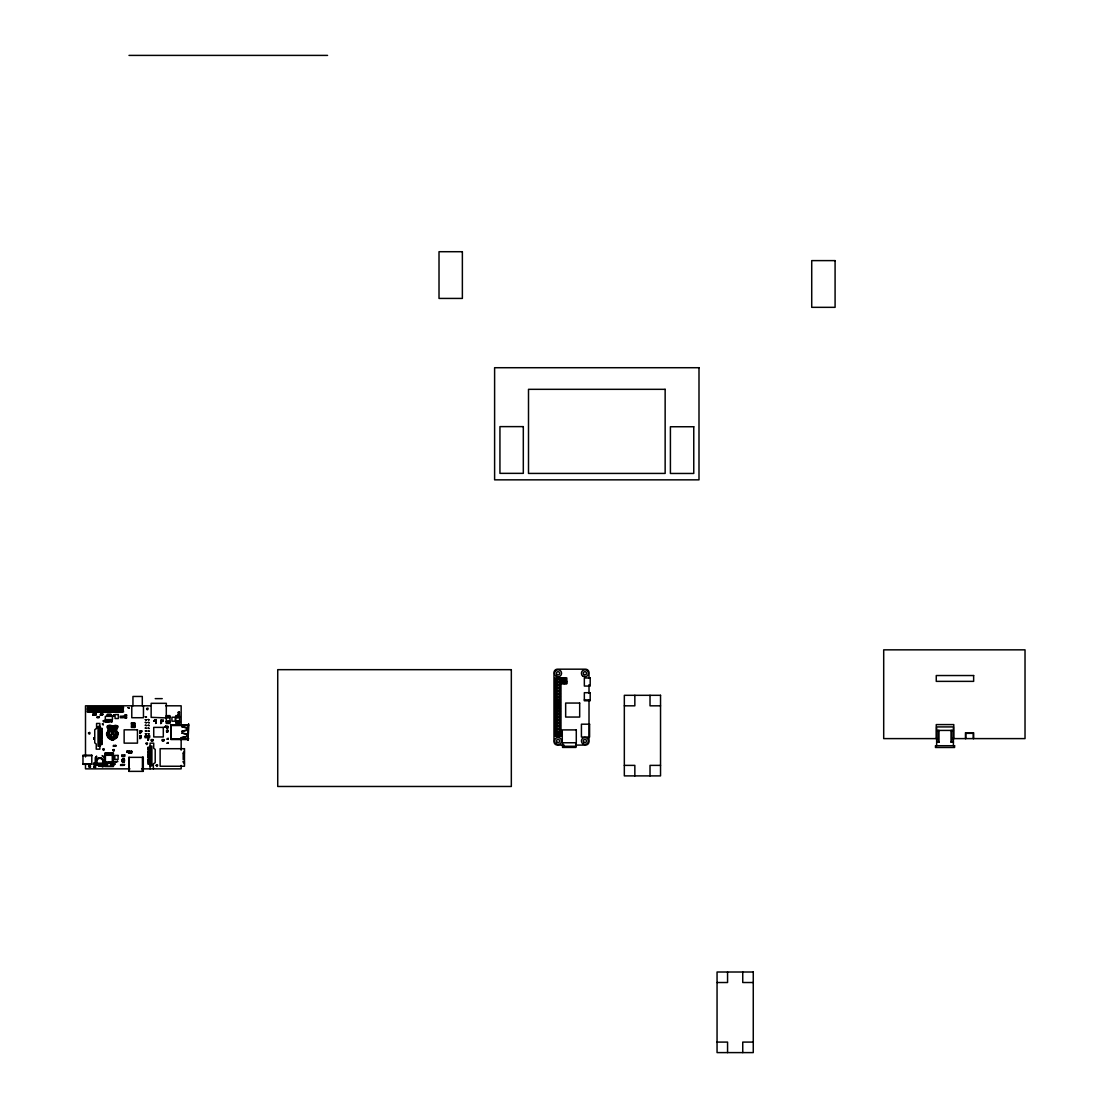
<?xml version="1.0" encoding="UTF-8"?>
<svg xmlns="http://www.w3.org/2000/svg" width="1108" height="1108" viewBox="0 0 1108 1108"><rect width="100%" height="100%" fill="white"/><g stroke="black" fill="none" stroke-linecap="round" stroke-linejoin="round"><path stroke-width="1.5" d="M169.995 716.654L169.995 715.63L166.255 715.63L166.255 716.654L169.995 716.654L169.995 723.455L166.255 723.455L166.325 703.317L151.145 703.317L151.145 717.333L168.181 717.984L169.995 717.291M175.826 716.654L175.84 715.63L179.565 715.63L179.565 723.455L175.84 723.455L175.826 722.028L175.826 716.654L179.565 716.654M87.906 711.516L87.92 710.325L89.125 710.325L89.125 711.516L87.906 711.516L87.906 710.325M87.906 708.718L87.92 707.527L89.125 707.527L89.125 708.718L87.906 708.718L87.906 707.527M90.704 711.516L90.718 710.325L91.922 710.325L91.922 711.516L90.704 711.516L90.704 710.325M90.704 708.718L90.718 707.527L91.922 707.527L91.922 708.718L90.704 708.718L90.704 707.527M93.501 711.516L93.515 710.325L94.734 710.325L94.734 711.516L93.501 711.516L93.501 710.325M93.501 708.718L93.515 707.527L94.734 707.527L94.734 708.718L93.501 708.718L93.501 707.527M96.313 708.718L96.327 707.527L97.532 707.527L97.532 708.718L96.313 708.718L96.313 707.527M96.313 711.516L96.327 710.325L97.532 710.325L97.532 711.516L96.313 711.516L96.313 710.325M99.111 711.516L99.111 710.325L100.329 710.325L100.329 711.516L99.111 711.516L99.124 710.325M99.111 708.718L99.111 707.527L100.329 707.527L100.329 708.718L99.111 708.718L99.124 707.527M101.922 711.516L101.936 710.325L103.141 710.325L103.141 711.516L101.922 711.516L101.922 710.325M101.922 708.718L101.936 707.527L103.141 707.527L103.141 708.718L101.922 708.718L101.922 707.527M104.72 711.516L104.734 710.325L105.939 710.325L105.939 711.516L104.72 711.516L104.72 710.325M104.72 708.718L104.734 707.527L105.939 707.527L105.939 708.718L104.72 708.718L104.72 707.527M107.518 711.516L107.531 710.325L108.736 710.325L108.736 711.516L107.518 711.516L107.518 710.325M107.518 708.718L107.531 707.527L108.736 707.527L108.736 708.718L107.518 708.718L107.518 707.527M110.329 711.516L110.343 710.325L111.548 710.325L111.548 711.516L110.329 711.516L110.329 710.325M110.329 708.718L110.343 707.527L111.548 707.527L111.548 708.718L110.329 708.718L110.329 707.527M113.127 711.516L113.127 710.325L114.346 710.325L114.346 711.516L113.127 711.516L113.141 710.325M113.127 708.718L113.127 707.527L114.346 707.527L114.346 708.718L113.127 708.718L113.141 707.527M115.938 708.718L115.952 707.527L117.157 707.527L117.157 708.718L115.938 708.718L115.938 707.527M115.938 711.516L115.952 710.325L117.157 710.325L117.157 711.516L115.938 711.516L115.938 710.325M118.736 711.516L118.75 710.325L119.955 710.325L119.955 711.516L118.736 711.516L118.736 710.325M118.736 708.718L118.75 707.527L119.955 707.527L119.955 708.718L118.736 708.718L118.736 707.527M121.534 711.516L121.548 710.325L122.753 710.325L122.753 711.516L121.534 711.516L121.534 710.325M121.534 708.718L121.548 707.527L122.753 707.527L122.753 708.718L121.534 708.718L121.534 707.527M117.282 726.419C117.005 730.241 117.032 724.452 115.301 725.865M116.936 728.15L116.465 728.759L116.672 728.053M107.504 753.163L113.418 753.08L113.418 766.528L104.872 766.528L104.872 753.08L107.698 753.08M102.393 766.016C103.376 764.908 102.822 767.927 102.241 766.75M94.665 767.11L93.64 767.11M93.64 766.362L94.665 766.362M103.39 765.116L104.36 764.935L104.36 757.47L102.13 755.614L104.678 757.47L104.678 765.282L101.908 765.282L103.543 764.935M89.776 766.667L88.82 766.168M88.778 765.933L89.956 766.404M102.989 764.935L103.944 764.935M116.382 728.496C115.44 729.923 112.282 728.773 114.65 727.637A9.044 9.044 0 0 1 113.168 728.399L112.988 726.834L114.83 725.865M95.039 766.224L95.565 766.016M116.562 728.649L115.537 729.466A1.454 1.454 0 0 1 113.445 728.565M97.906 758.191L96.507 759.631A4.058 4.058 0 0 0 96.507 763.578L97.906 765.019M97.601 759.326L97.102 759.991A3.366 3.366 0 0 0 97.061 763.246L97.601 763.897M102.005 763.897L102.504 763.218A3.324 3.324 0 0 0 102.504 759.991L102.005 759.326M101.701 765.019L103.086 763.578A4.058 4.058 0 0 0 103.086 759.631L101.701 758.191M116.382 728.884L115.661 728.953M87.532 709.522L87.117 711.904L89.499 712.333L89.914 709.951L87.117 709.106L87.532 706.724L89.914 707.139L89.499 709.522M89.914 707.139L92.712 707.139L92.712 709.106L89.914 709.951M92.712 707.139L95.094 706.724L95.523 709.106L92.712 709.951L92.296 712.333L89.914 711.904M95.523 707.139L98.321 707.139L97.906 709.522L95.523 709.106M92.712 711.904L95.094 712.333L95.939 709.522M98.321 707.139L101.119 707.139L100.703 709.522L98.321 709.106M95.523 711.904L97.906 712.333L98.737 709.522M101.119 707.139L103.501 706.724L103.93 709.106L106.313 709.522L107.157 706.724L109.54 707.139L109.54 709.106L106.728 709.951L106.313 712.333L104.346 712.333L103.93 709.951L101.119 709.106M98.321 711.904L100.703 712.333L101.548 709.522M103.93 707.139L106.728 707.139M103.93 711.904L101.119 711.904M109.54 707.139L112.337 707.139L111.922 709.522L109.54 709.106M106.728 711.904L109.11 712.333L109.955 709.522M112.337 707.139L114.72 706.724L115.135 709.106L112.337 709.106M109.54 711.904L111.922 712.333L112.753 709.522M115.135 707.139L117.517 706.724L117.947 709.106L120.329 709.522L121.174 706.724L123.556 707.139L123.127 709.522L120.744 709.106M112.337 711.904L114.72 712.333L115.564 709.522L117.947 709.106M117.947 707.139L120.744 707.139M121.174 709.522L120.329 712.333L117.947 711.904L118.362 709.522M117.947 711.904L115.135 711.904M97.172 758.883L97.933 758.26A3.615 3.615 0 0 1 101.659 758.26L103.016 759.673A3.975 3.975 0 0 1 103.016 763.537M102.435 764.34L101.659 764.949A3.615 3.615 0 0 1 97.933 764.949L97.172 764.34M108.903 726.613L111.243 726.419L111.756 728.108A9.529 9.529 0 0 0 108.999 726.626L108.806 726.973A5.928 5.928 0 0 1 111.312 728.662L109.526 729.133L108.113 726.585M109.387 729.355C103.238 725.338 115.232 724.729 110.883 727.831M89.776 766.971L88.585 766.667L89.651 766.805M938.988 742.221L936.648 742.221L938.988 742.221L938.988 730.421M128.999 55.4L327.553 55.4M560.98 683.774L566.825 683.774L566.825 677.93L555.15 677.93L555.15 736.335L560.98 736.335L560.98 677.93M155.231 698.636L162.239 698.636M584.345 699.896L590.19 699.896M150.411 705.81L85.496 705.81L85.496 756.93M165.785 705.81L181.158 705.81L181.158 724.549M624.33 705.824L634.842 705.824L634.842 695.312M660.534 705.824L650.022 705.824L650.022 695.312M178.249 712.569L179.399 712.569M92.726 714.203L93.418 714.203M93.889 714.203L94.596 714.203M95.523 714.203L96.23 714.203M100.426 714.203L101.133 714.203M102.061 714.203L102.767 714.203M178.249 714.425L179.399 714.425M107.351 714.729L110.842 714.729M92.726 714.868L93.418 714.868M93.889 714.868L94.596 714.868M95.523 714.868L96.23 714.868M100.426 714.868L101.133 714.868M102.061 714.868L102.767 714.868M107.351 715.172L110.842 715.172M113.154 715.366L113.861 715.366M124.885 715.463L126.52 715.463M107.351 715.81L110.842 715.81M113.154 716.045L113.861 716.045M97.158 716.765L97.864 716.765M98.681 716.765L99.374 716.765M97.158 717.444L97.864 717.444M98.681 717.444L99.374 717.444M175.826 717.291L177.751 717.984L179.565 717.291M124.885 717.555L126.52 717.555M155.632 720.2L156.339 720.2M160.771 720.2L161.477 720.2M154.137 720.408L154.829 720.408M162.419 720.408L163.125 720.408M105.745 720.906L106.908 720.906M108.307 720.837L109.36 720.837M110.897 720.837L111.95 720.837M155.632 720.865L156.339 720.865M160.771 720.865L161.477 720.865M154.137 721.086L154.829 721.086M162.419 721.086L163.125 721.086M166.255 721.377L168.181 720.671L169.995 721.377M175.826 721.377L177.751 720.671L179.565 721.377M105.745 721.571L106.908 721.571M108.307 721.46L109.36 721.46M110.897 721.46L111.95 721.46M166.255 722.028L169.995 722.028M175.826 722.028L179.565 722.028M106.908 722.181L105.745 722.208L105.745 719.618M155.632 722.541L156.339 722.541M160.771 722.651L161.477 722.651M131.409 723.109L134.802 723.109L134.802 724.618L131.409 724.618L131.409 722.984L134.677 722.984L134.677 724.618M155.632 723.205L156.339 723.205M160.771 723.33L161.477 723.33M102.421 724.009L103.113 724.009M103.113 724.687L102.421 723.815L103.113 724.867M188.111 724.812L170.937 724.812L170.937 739.535L188.111 739.535M170.937 725.172L188.111 725.172M170.937 725.518L188.582 725.518M99.872 726.377L98.044 726.377L98.044 746.238L99.872 746.238M165.106 726.377L165.812 726.377M166.615 726.723L167.793 726.723M99.872 727.07L99.055 727.07L99.055 745.767L99.872 745.767M165.106 727.042L165.812 727.042M166.615 727.845L167.793 727.845M99.872 728.427L102.199 728.427L99.872 729.009M99.872 729.535L102.199 729.535L99.872 730.117M936.648 730.421L953.392 730.421M166.615 730.574L167.793 730.574M99.872 730.837L102.199 730.837L99.872 731.418M166.615 731.695L167.793 731.695M99.872 731.931L102.199 731.931L99.872 732.513M99.872 732.997L102.199 732.997L99.872 733.579M99.872 734.244L102.199 734.244L99.872 734.839M99.872 735.241L102.199 735.241L99.872 735.823M99.872 736.474L102.199 736.474L99.872 736.931M99.872 737.526L102.199 737.526L99.872 738.108M180.867 737.665L184.136 737.665M93.681 737.956L94.374 737.956M93.681 738.62L94.374 738.62M99.872 738.579L102.199 738.579L99.872 739.161M188.582 738.717L186.241 738.828M937.133 738.607L883.699 738.607L883.699 649.842L1025.025 649.842L1025.025 738.607L951.786 738.607M170.937 738.828L188.582 738.828M147.835 739.105L148.541 739.105M170.937 739.188L188.111 739.188M147.835 739.77L148.541 739.77M99.872 739.909L102.199 739.909L99.872 740.49M99.872 740.947L102.199 740.947L99.872 741.529M99.872 742.055L102.199 742.055L99.872 742.637M951.052 730.421L951.052 742.111L953.392 742.111L951.786 742.111M99.872 743.122L102.199 743.122L99.872 743.703M99.872 744.354L102.199 744.354L99.872 744.936M564.083 745.088L557.476 745.088A3.504 3.504 0 0 1 553.972 741.584L553.972 672.681A3.504 3.504 0 0 1 557.476 669.177L585.509 669.177A3.504 3.504 0 0 1 589.013 672.681L589.013 677.847M575.62 745.088L585.509 745.088A3.504 3.504 0 0 0 589.013 741.584L589.013 700.173M113.39 745.504L114.096 745.504M115.024 745.504L115.731 745.504M150.092 746.086L151.907 746.086L151.907 765.933L150.092 765.933M113.39 746.169L114.096 745.31L113.39 746.349M115.024 746.169L115.731 746.169M562.559 746.266L575.994 746.266M150.092 746.557L150.91 746.557L150.91 765.24L150.092 765.24M150.092 747.374L147.752 747.374L150.092 747.955M150.092 748.606L147.752 748.606L150.092 749.188M150.092 749.673L147.752 749.673L150.092 750.255M150.092 750.781L147.752 751.376L150.092 751.376M126.866 751.113L127.572 751.113M184.468 751.044L183.194 753.509M128.445 751.57L129.622 751.57M130.536 751.57L131.713 751.57M126.866 751.778L127.572 751.778M150.092 751.82L147.752 751.82L150.092 752.415M128.445 752.692L129.622 752.692M130.536 752.692L131.713 752.692M183.194 752.9L184.468 752.9M150.092 753.149L147.752 753.149L150.092 753.731M150.092 754.202L147.752 754.783L150.092 754.783M183.194 754.119L183.194 759.617M150.092 755.379L147.752 755.379L150.092 755.85M82.975 755.739L91.798 755.739M150.092 756.487L147.752 756.487L150.092 757.069M150.092 757.484L147.752 757.484L150.092 758.066M150.092 758.731L147.752 759.312L150.092 759.312M150.092 759.797L147.752 759.797L150.092 760.393M150.092 760.891L147.752 760.891L150.092 761.473M183.194 761.445L184.468 763.911M183.194 762.055L184.468 762.055M150.092 762.193L147.752 762.193L150.092 762.789M94.014 762.83L94.72 762.83M97.102 763.218L102.504 763.218M150.092 763.301L147.752 763.883L150.092 763.883M94.014 763.495L94.72 763.495M94.014 763.689L94.72 763.689M105.675 763.758L107.241 763.855L107.241 765.766L105.689 765.766L105.675 762.179M110.717 763.758L112.393 763.786L112.393 765.822L110.855 765.822L110.717 762.179M114.817 763.883L114.11 764.728L114.817 763.689M82.975 764.118L91.798 764.118M105.675 764.548L106.603 764.548M110.717 764.548L111.659 764.548M114.11 764.548L114.817 764.548M120.564 764.659L121.271 764.659M122.199 764.659L122.905 764.659M123.833 764.659L124.539 764.659M105.675 765.337L106.603 765.337L106.603 762.179M110.717 765.337L111.659 765.337L111.659 762.179M120.564 765.323L121.271 765.323M123.833 765.323L124.539 764.451L123.833 765.503M624.33 765.379L634.842 765.379L634.842 775.891M660.534 765.379L650.022 765.379L650.022 775.891M95.62 766.237C92.906 765.448 93.612 767.886 95.579 767.248M98.584 766.279L101.507 766.279L101.507 764.271M103.612 766.293C104.443 766.514 104.304 765.905 103.612 766.487M95.579 767.456L94.942 767.165M129.913 768.855L85.496 768.855L85.496 763.744M141.589 768.855L181.158 768.855L181.158 765.448M717.056 982.519L727.568 982.519L727.568 972.007M753.26 982.519L742.748 982.519L742.748 972.007M717.056 1042.088L727.568 1042.088L727.568 1052.6M753.26 1042.088L742.748 1042.088L742.748 1052.6M951.052 742.111L953.392 742.221L951.73 742.111L951.73 730.421M116.949 726.571L114.415 726.169L113.307 728.164A9.82 9.82 0 0 1 116.285 726.737L116.243 726.986A6.593 6.593 0 0 0 113.889 728.538M117.406 761.182C118.819 762.152 116.105 761.418 117.199 761.321M123.127 709.522L123.556 711.904L120.744 711.904M117.143 710.325L117.157 711.516M114.332 707.527L114.346 708.718M114.332 710.325L114.346 711.516M105.925 707.527L105.939 708.718M105.925 710.325L105.939 711.516M103.127 707.527L103.141 708.718M103.127 710.325L103.141 711.516M100.316 707.527L100.329 708.718M100.316 710.325L100.329 711.516M973.641 738.607L973.641 732.762L965.456 732.762L965.456 738.607M973.281 738.607L973.281 733.344L965.802 733.344L965.802 738.607M953.78 738.607L953.78 724.59L936.26 724.59L936.26 738.607M953.392 745.726L953.392 726.917L936.648 726.917L936.648 745.726M938.254 730.421L938.254 742.111M589.013 684.702L589.013 693.359M575.994 742.762L575.994 747.429L562.559 747.429L562.559 742.762M563.903 677.93L563.903 683.774M187.986 727.277L187.986 737.083M181.158 738.177L181.158 750.116M171.061 725.518L171.061 738.828M168.097 738.482L168.097 739.175M168.097 742.568L168.097 743.274M167.419 738.482L167.419 739.175M167.419 742.568L167.419 743.274M163.652 739.618L163.652 740.795M162.53 739.618L162.53 740.795M153.375 768.855L153.375 763.883L155.203 762.623L155.203 749.423L153.707 748.302L153.707 743.163L150.092 743.163L150.092 768.855M152.669 739.618L152.669 740.795M151.547 739.618L151.547 740.795M143.458 705.81L143.458 717.721L131.783 717.721L131.783 705.81M143.001 757.346L143.001 771.362M142.42 757.346L142.42 771.362M142.295 705.81L142.295 696.461L132.946 696.461L132.946 705.81M141.409 730.934L141.409 731.709M140.591 732.416L140.591 733.122M140.591 735.574L140.591 736.266M140.591 736.626L140.591 737.319M140.591 737.79L140.591 738.482M140.19 730.934L140.19 731.709M139.927 732.416L139.927 733.122M139.927 735.574L139.927 736.266M139.927 736.626L139.927 737.319M139.927 737.79L139.927 738.482M134.677 725.782L134.677 727.416M134.068 722.984L134.068 724.618L133.999 723.109M134.068 725.782L134.068 727.416M131.977 722.984L131.99 724.618M132.129 725.782L131.977 727.416M129.11 757.346L129.11 771.362M124.179 759.825L124.179 758.426L123.708 759.825M124.207 761.238L124.207 762.512L123.736 761.238M123.459 759.825L123.459 758.426L122.988 759.825M123.431 761.238L123.431 762.512L122.96 761.238M122.753 707.527L122.753 708.718M122.753 710.325L122.753 711.516M122.725 759.825L122.725 758.426L122.254 759.825M122.656 761.238L122.656 762.512L122.185 761.238M121.271 765.503L121.271 764.451L120.564 765.503M119.955 707.527L119.955 708.718M119.955 710.325L119.955 711.516M117.157 707.527L117.157 708.718M115.731 746.349L115.731 745.31L115.024 746.349M111.95 719.618L111.95 722.07L110.897 722.07L110.897 719.618M111.922 755.296L110.772 753.952L107.615 753.952L106.188 755.296M111.548 707.527L111.548 708.718M111.548 710.325L111.548 711.516M110.842 716.35L110.842 714.189L107.351 714.189L107.351 716.35M109.36 719.618L109.36 722.07L108.307 722.07L108.307 719.618M109.138 762.179L109.138 763.357L108.196 763.357L108.196 762.179M108.736 707.527L108.736 708.718M108.736 710.325L108.736 711.516M106.908 719.618L106.908 722.208M97.532 707.527L97.532 708.718M97.532 710.325L97.532 711.516M94.734 707.527L94.734 708.718M94.734 710.325L94.734 711.516M94.706 763.841L94.72 762.636L94.014 763.841M94.415 763.841L94.332 765.046L94.263 763.841M91.922 707.527L91.922 708.718M91.922 710.325L91.922 711.516M89.125 707.527L89.125 708.718M89.125 710.325L89.125 711.516M101.354 764.409A3.019 3.019 0 0 1 98.238 764.409M98.238 758.814A3.019 3.019 0 0 1 101.354 758.814M96.576 763.537A3.975 3.975 0 0 1 96.576 759.673M96.964 763.301A3.504 3.504 0 0 1 96.964 759.908M102.642 759.908A3.504 3.504 0 0 1 102.642 763.301M117.074 731.737A2.285 2.285 0 0 1 117.49 735.38A2.812 2.812 0 0 1 115.509 738.524L114.47 739.161A2.687 2.687 0 0 1 110.398 739.161A3.075 3.075 0 0 1 109.346 738.607A3.698 3.698 0 0 1 107.199 735.574A2.479 2.479 0 0 1 107.615 731.889A2.451 2.451 0 0 1 108.875 729.618A3.227 3.227 0 0 1 107.296 725.989A4.972 4.972 0 0 1 110.163 725.38A2.396 2.396 0 0 1 112.559 726.862A2.438 2.438 0 0 1 113.653 725.837A4.64 4.64 0 0 1 117.753 726.031A3.767 3.767 0 0 1 116.063 729.701M110.994 727.901A2.424 2.424 0 0 1 111.659 728.649A1.579 1.579 0 0 1 109.526 729.452M88.488 733.025C89.637 736.585 91.272 730.504 88.488 733.025M103.224 720.934C104.374 724.494 105.994 718.413 103.224 720.934M102.753 749.271C103.903 752.831 105.523 746.75 102.753 749.271M112.808 750.061C113.916 753.537 115.509 747.595 112.808 750.061M113.113 750.13L114.235 750.435L113.113 750.13M145.328 716.765L146.464 717.07L145.328 716.765M145.328 719.632L146.464 719.937L145.328 719.632M145.3 722.402L146.436 722.707L145.3 722.402M145.328 725.255L146.45 725.56L145.328 725.255M145.328 728.067L146.45 728.371L145.328 728.067M145.383 730.948L146.505 731.238L145.383 730.948M145.383 733.759L146.45 734.202L145.439 733.621M145.383 736.598L146.505 736.889L145.383 736.598M148.167 719.577L149.234 720.02L148.223 719.424M148.167 722.402L149.289 722.707L148.167 722.402M148.167 725.255L149.289 725.56L148.167 725.255M148.126 728.067L149.192 728.51L148.181 727.928M148.167 730.948L149.289 731.238L148.167 730.948M148.153 733.759L149.289 734.064L148.223 733.621M148.153 736.598L149.275 736.889L148.153 736.598M156.131 765.296C157.267 768.869 158.901 762.775 156.131 765.296M555.482 679.093C556.909 683.553 558.944 675.949 555.482 679.093M555.482 682.016C556.909 686.475 558.944 678.872 555.482 682.016M556.036 679.246L557.172 679.55L556.105 679.107M555.482 684.938C556.909 689.398 558.944 681.78 555.482 684.938M556.036 682.168L557.172 682.473L556.036 682.168M555.482 687.846C556.909 692.32 558.944 684.702 555.482 687.846M556.036 685.09L557.172 685.381L556.036 685.09M555.482 690.769C556.909 695.228 558.944 687.625 555.482 690.769M555.482 693.691C556.909 698.151 558.944 690.547 555.482 693.691M556.036 687.999L557.172 688.303L556.036 687.999M556.036 690.921L557.172 691.226L556.036 690.921M555.482 696.613C556.909 701.073 558.944 693.47 555.482 696.613M556.036 693.843L557.172 694.148L556.036 693.843M555.482 699.536C556.909 703.995 558.944 696.392 555.482 699.536M555.482 702.458C556.909 706.918 558.944 699.3 555.482 702.458M556.036 696.766L557.172 697.071L556.036 696.766M558.39 679.093C559.831 683.553 561.867 675.949 558.39 679.093M556.036 699.688L557.116 700.131L556.105 699.55M558.39 682.016C559.831 686.475 561.867 678.872 558.39 682.016M555.482 705.367C556.909 709.826 558.944 702.223 555.482 705.367M558.958 679.246L560.094 679.55L559.014 679.107M556.036 702.611L557.116 703.054L556.105 702.458M558.39 684.938C559.831 689.398 561.867 681.78 558.39 684.938M555.482 708.289C556.909 712.749 558.944 705.145 555.482 708.289M558.958 682.168L560.094 682.473L558.958 682.168M555.482 711.211C556.909 715.671 558.944 708.067 555.482 711.211M556.036 705.519L557.172 705.824L556.036 705.519M558.39 687.846C559.831 692.32 561.867 684.702 558.39 687.846M556.036 708.441L557.172 708.746L556.036 708.441M558.39 690.769C559.831 695.228 561.867 687.625 558.39 690.769M558.958 685.09L560.094 685.381L558.958 685.09M555.482 714.134C556.909 718.593 558.944 710.99 555.482 714.134M558.958 687.999L560.094 688.303L558.958 687.999M556.036 711.364L557.172 711.668L556.036 711.364M558.39 693.691C559.831 698.151 561.867 690.547 558.39 693.691M555.482 717.056C556.909 721.516 558.944 713.898 555.482 717.056M558.958 690.921L560.094 691.226L558.958 690.921M555.482 719.978C556.909 724.438 558.944 716.821 555.482 719.978M556.036 714.286L557.172 714.591L556.036 714.286M558.39 696.613C559.831 701.073 561.867 693.47 558.39 696.613M556.036 717.208L557.172 717.499L556.036 717.208M558.39 699.536C559.831 703.995 561.867 696.392 558.39 699.536M558.958 693.843L560.094 694.148L558.958 693.843M555.482 722.887C556.909 727.347 558.944 719.743 555.482 722.887M558.958 696.766L560.094 697.071L558.958 696.766M556.036 720.117L557.172 720.422L556.036 720.117M558.39 702.458C559.831 706.918 561.867 699.3 558.39 702.458M555.482 725.809C556.909 730.269 558.944 722.665 555.482 725.809M556.036 723.039L557.116 723.482L556.105 722.901M558.958 699.688L560.025 700.131L559.014 699.55M561.313 682.016C562.753 686.475 564.789 678.872 561.313 682.016M555.482 728.732C556.909 733.191 558.944 725.588 555.482 728.732M558.39 705.367C559.831 709.826 561.867 702.223 558.39 705.367M558.958 702.611L560.025 703.054L559.014 702.458M561.881 679.246L563.003 679.55L561.936 679.107M556.036 725.962L557.172 726.266L556.036 725.962M558.39 708.289C559.831 712.749 561.867 705.145 558.39 708.289M561.881 682.168L563.003 682.473L561.881 682.168M555.482 731.654C556.909 736.114 558.944 728.51 555.482 731.654M558.958 705.519L560.094 705.824L558.958 705.519M556.036 728.884L557.172 729.189L556.036 728.884M558.39 711.211C559.831 715.671 561.867 708.067 558.39 711.211M555.482 734.576C556.909 739.036 558.944 731.418 555.482 734.576M556.036 731.806L557.172 732.111L556.036 731.806M558.958 708.441L560.094 708.746L558.958 708.441M558.39 714.134C559.831 718.593 561.867 710.99 558.39 714.134M558.958 711.364L560.094 711.668L558.958 711.364M556.036 734.729L557.172 735.02L556.036 734.729M558.39 717.056C559.831 721.516 561.867 713.898 558.39 717.056M558.958 714.286L560.094 714.591L558.958 714.286M558.39 719.978C559.831 724.438 561.867 716.821 558.39 719.978M558.958 717.208L560.094 717.499L558.958 717.208M558.39 722.887C559.831 727.347 561.867 719.743 558.39 722.887M558.958 720.117L560.094 720.422L558.958 720.117M564.235 679.093C565.662 683.553 567.712 675.949 564.235 679.093M558.39 725.809C559.831 730.269 561.867 722.665 558.39 725.809M558.958 723.039L560.025 723.482L559.014 722.901M564.803 679.246L565.925 679.55L564.803 679.246M558.39 728.732C559.831 733.191 561.867 725.588 558.39 728.732M558.39 731.654C559.831 736.114 561.867 728.51 558.39 731.654M558.958 725.962L560.094 726.266L558.958 725.962M564.803 682.168L565.925 682.473L564.803 682.168M558.958 728.884L560.094 729.189L558.958 728.884M558.958 731.806L560.094 732.111L558.958 731.806M558.958 734.729L560.094 735.02L558.958 734.729M146.602 708.594C147.475 712.236 149.566 706.295 146.602 708.594M128.057 707.693L129.151 708.095L128.057 707.693M116.312 762.069C113.958 759.908 114.304 763.523 116.312 762.124M145.993 743.343C146.81 747 148.971 741.086 145.993 743.343M96.59 756.307L95.33 757.623L95.33 765.254L98.086 765.254L95.676 764.963L95.676 757.65L96.59 756.307M96.576 728.441L94.748 729.701L94.748 742.9L96.244 744.008L96.244 749.16L99.872 749.16L99.872 723.455L96.576 723.455L96.576 728.441M187.169 729.909L181.684 731.363L187.529 730.186L187.529 727.859L181.684 726.682L187.169 728.136L187.169 729.909M187.169 736.211L181.684 737.665L187.529 736.501L187.529 734.161L181.684 732.997L187.169 734.452L187.169 736.211M462.368 251.71L439.017 251.71L439.017 298.426L462.368 298.426L462.368 251.71M835.086 260.615L811.721 260.615L811.721 307.332L835.086 307.332L835.086 260.615M698.996 367.718L494.611 367.718L494.611 479.847L698.996 479.847L698.996 367.718M665.146 389.324L528.502 389.324L528.502 473.421L665.146 473.421L665.146 389.324M523.308 426.622L499.943 426.622L499.943 473.351L523.308 473.351L523.308 426.622M693.76 426.746L670.409 426.746L670.409 473.462L693.76 473.462L693.76 426.746M511.328 669.675L277.734 669.675L277.734 786.472L511.328 786.472L511.328 669.675M973.641 675.534L936.26 675.534L936.26 681.365L973.641 681.365L973.641 675.534M590.19 677.999L584.345 677.999L584.345 686.06L590.19 686.06L590.19 677.999M563.612 678.235L561.271 678.235L561.271 680.561L563.612 680.561L563.612 678.235M566.534 681.143L564.194 681.143L564.194 683.484L566.534 683.484L566.534 681.143M590.19 692.708L584.345 692.708L584.345 700.768L590.19 700.768L590.19 692.708M660.534 695.312L624.33 695.312L624.33 775.891L660.534 775.891L660.534 695.312M579.678 703.054L565.662 703.054L565.662 717.056L579.678 717.056L579.678 703.054M179.399 712.07L178.249 712.07L178.249 714.826L179.399 714.826L179.399 712.07M93.418 713.995L92.726 715.048L93.418 713.995M94.596 713.995L93.889 715.048L94.596 713.995M96.23 713.995L95.523 715.048L96.23 713.995M101.133 713.995L100.426 715.048L101.133 713.995M102.767 713.995L102.061 715.048L102.767 713.995M118.334 714.549L115.066 714.549L115.066 718.51L118.334 718.51L118.334 714.549M126.52 714.854L124.885 714.854L124.885 718.123L126.52 718.123L126.52 714.854M113.861 715.172L113.154 716.225L113.861 715.172M112.434 716.35L105.315 716.35L105.315 719.618L112.434 719.618L112.434 716.35M123.362 716.225L120.329 716.225L120.329 717.735L123.362 717.735L123.362 716.225M97.864 716.571L97.158 717.624L97.864 716.571M99.374 716.571L98.681 717.624L99.374 716.571M175.216 717.236L171.934 717.236L171.934 721.197L175.216 721.197L175.216 717.236M156.339 720.02L155.632 721.073L156.339 720.02M161.477 720.02L160.771 721.073L161.477 720.02M154.829 720.214L154.137 721.266L154.829 720.214M163.125 720.214L162.419 721.266L163.125 720.214M156.339 722.361L155.632 723.413L156.339 722.361M161.477 722.471L160.771 723.524L161.477 722.471M188.582 723.995L188.111 740.352L188.582 723.995M589.595 724.189L581.423 724.189L581.423 737.042L589.595 737.042L589.595 724.189M134.857 725.782L131.353 725.782L131.409 727.416L134.857 727.416L134.857 725.782M165.812 726.169L165.106 727.222L165.812 726.169M167.793 726.377L166.615 726.377L166.615 728.15L167.793 728.15L167.793 726.377M163.305 727.374L153.735 727.374L153.735 736.945L163.305 736.945L163.305 727.374M137.461 729.826L124.138 729.826L124.138 743.136L137.461 743.136L137.461 729.826M576.285 729.909L562.268 729.909L562.268 742.762L576.285 742.762L576.285 729.909M167.793 730.241L166.615 730.241L166.615 732L167.793 732L167.793 730.241M141.769 730.934L139.857 730.934L139.857 731.709L141.769 731.709L141.769 730.934M140.799 732.416L139.746 733.122L140.799 732.416M560.69 733.704L558.363 733.704L558.363 736.044L560.69 736.044L560.69 733.704M140.799 735.574L139.746 736.266L140.799 735.574M146.865 735.837L145.023 735.837L145.023 737.679L146.865 737.679L146.865 735.837M149.635 735.878L147.904 735.878L147.904 737.609L149.635 737.609L149.635 735.878M140.799 736.626L139.746 737.319L140.799 736.626M94.374 737.748L93.681 738.801L94.374 737.748M140.799 737.79L139.746 738.482L140.799 737.79M168.291 738.482L167.239 739.175L168.291 738.482M148.541 738.925L147.835 739.978L148.541 738.925M152.973 739.618L151.214 739.618L151.214 740.795L152.973 740.795L152.973 739.618M163.956 739.618L162.183 739.618L162.183 740.795L163.956 740.795L163.956 739.618M168.291 742.568L167.239 743.274L168.291 742.568M954.57 745.726L935.471 745.726L935.471 747.485L954.57 747.485L954.57 745.726M184.468 748.703L160.12 748.703L160.12 766.251L184.468 766.251L184.468 748.703M127.572 750.905L126.866 751.958L127.572 750.905M129.622 751.238L128.445 751.238L128.445 752.997L129.622 752.997L129.622 751.238M131.713 751.238L130.536 751.238L130.536 752.997L131.713 752.997L131.713 751.238M113.085 753.398L105.135 753.398L105.135 766.251L113.085 766.251L113.085 753.398M124.761 754.88L121.728 754.88L121.728 756.404L124.761 756.404L124.761 754.88M91.798 755.185L82.975 755.185L82.975 764.312L91.798 764.312L91.798 755.185M112.296 755.296L105.412 755.296L105.412 762.179L112.296 762.179L112.296 755.296M118.099 755.421L114.83 755.421L114.83 759.395L118.099 759.395L118.099 755.421M143.292 757.346L128.805 757.346L128.805 771.362L143.292 771.362L143.292 757.346M124.484 759.825L121.908 759.825L121.908 761.238L124.484 761.238L124.484 759.825M109.36 762.429L108.141 762.429L108.141 763.454L109.36 763.454L109.36 762.429M122.905 764.451L122.199 765.503L122.905 764.451M90.468 766.999L90.15 765.6L90.468 766.999M753.26 972.007L717.056 972.007L717.056 1052.6L753.26 1052.6L753.26 972.007M117.213 735.574L117.213 735.324A2.119 2.119 0 0 0 116.811 731.945A2.216 2.216 0 0 0 115.689 729.701A3.656 3.656 0 0 0 117.531 726.239A4.127 4.127 0 0 0 113.653 726.031A1.953 1.953 0 0 0 112.559 727.43A2.341 2.341 0 0 0 110.218 725.657A3.559 3.559 0 0 0 107.628 726.183A3.213 3.213 0 0 0 109.346 729.59A2.465 2.465 0 0 0 107.988 732A2.202 2.202 0 0 0 107.531 735.338A2.992 2.992 0 0 0 109.152 738.108A2.659 2.659 0 0 0 110.578 738.925A2.382 2.382 0 0 0 114.207 738.925A2.341 2.341 0 0 0 115.343 738.274A2.95 2.95 0 0 0 117.213 735.574M557.269 674.661A1.607 1.607 0 0 0 559.665 673.262A1.607 1.607 0 0 0 557.269 671.877A1.607 1.607 0 0 0 557.269 674.661M584.124 674.661A1.607 1.607 0 0 0 586.534 673.262A1.607 1.607 0 0 0 584.124 671.877A1.607 1.607 0 0 0 584.124 674.661M557.269 742.402A1.607 1.607 0 0 0 559.665 741.003A1.607 1.607 0 0 0 557.269 739.618A1.607 1.607 0 0 0 557.269 742.402M583.791 742.138A1.607 1.607 0 0 0 586.478 741.418A1.607 1.607 0 0 0 584.512 739.452A1.607 1.607 0 0 0 583.791 742.138M583.182 744.036A3.504 3.504 0 0 0 588.431 741.003A3.504 3.504 0 0 0 583.182 737.97A3.504 3.504 0 0 0 583.182 744.036M582.448 675.741A3.504 3.504 0 0 0 588.306 674.176A3.504 3.504 0 0 0 584.027 669.883A3.504 3.504 0 0 0 582.448 675.741M556.313 744.036A3.504 3.504 0 0 0 561.576 741.003A3.504 3.504 0 0 0 556.313 737.97A3.504 3.504 0 0 0 556.313 744.036M556.313 676.296A3.504 3.504 0 0 0 561.576 673.262A3.504 3.504 0 0 0 556.313 670.229A3.504 3.504 0 0 0 556.313 676.296M110.897 730.491A1.828 1.828 0 0 0 114.138 730.491A1.731 1.731 0 0 0 110.897 730.491M107.781 735.324A2.313 2.313 0 0 0 108.224 732.083A2.119 2.119 0 0 0 107.781 735.324M108.265 731.931A4.224 4.224 0 0 0 110.869 729.978A1.828 1.828 0 0 0 108.265 731.931M108.542 731.557A3.061 3.061 0 0 0 110.523 730.117A1.579 1.579 0 0 0 108.542 731.557M114.249 735.975A1.856 1.856 0 0 0 110.565 735.975A1.856 1.856 0 0 0 114.249 735.975M113.861 730.477A1.427 1.427 0 0 0 111.257 730.477A1.704 1.704 0 0 0 113.861 730.477M108.168 732.526A1.62 1.62 0 0 0 107.836 734.881A2.174 2.174 0 0 0 108.168 732.526M114.207 738.454A2.604 2.604 0 0 0 110.565 738.593A2.078 2.078 0 0 0 114.207 738.454M114.235 738.011A1.981 1.981 0 0 0 116.478 734.978A2.216 2.216 0 0 0 114.235 738.011M116.963 734.853A1.482 1.482 0 0 0 116.562 732.485A2.798 2.798 0 0 0 116.963 734.853M117.005 735.213A1.676 1.676 0 0 0 116.478 732.208A2.382 2.382 0 0 0 117.005 735.213M114.512 737.748A1.731 1.731 0 0 0 116.312 735.2A2.05 2.05 0 0 0 114.512 737.748M116.478 732.042A1.745 1.745 0 0 0 114.11 729.881A3.74 3.74 0 0 0 116.478 732.042M113.335 731.792A1.62 1.62 0 0 0 115.426 734.161A1.648 1.648 0 0 0 113.335 731.792M111.673 733.676A1.551 1.551 0 0 0 111.188 731.612A1.607 1.607 0 0 0 109.664 734.313A1.551 1.551 0 0 0 111.673 733.676M116.243 731.654A1.607 1.607 0 0 0 114.456 730.02A4.003 4.003 0 0 0 116.243 731.654M111.645 737.069A1.468 1.468 0 0 0 113.944 735.975A1.468 1.468 0 0 0 111.853 734.535A1.468 1.468 0 0 0 111.645 737.069M111.035 738.593A1.69 1.69 0 0 0 113.778 738.593A2.161 2.161 0 0 0 111.035 738.593M108.404 735.49A1.773 1.773 0 0 0 110.177 737.817A1.731 1.731 0 0 0 108.404 735.49M111.451 731.363A1.911 1.911 0 0 0 109.595 734.673A1.897 1.897 0 0 0 112.06 733.884A1.897 1.897 0 0 0 111.451 731.363M108.238 735.186A1.911 1.911 0 0 0 110.398 738.025A1.953 1.953 0 0 0 108.238 735.186M115.454 734.465A1.884 1.884 0 0 0 113.238 731.474A1.884 1.884 0 0 0 115.454 734.465"/></g></svg>
